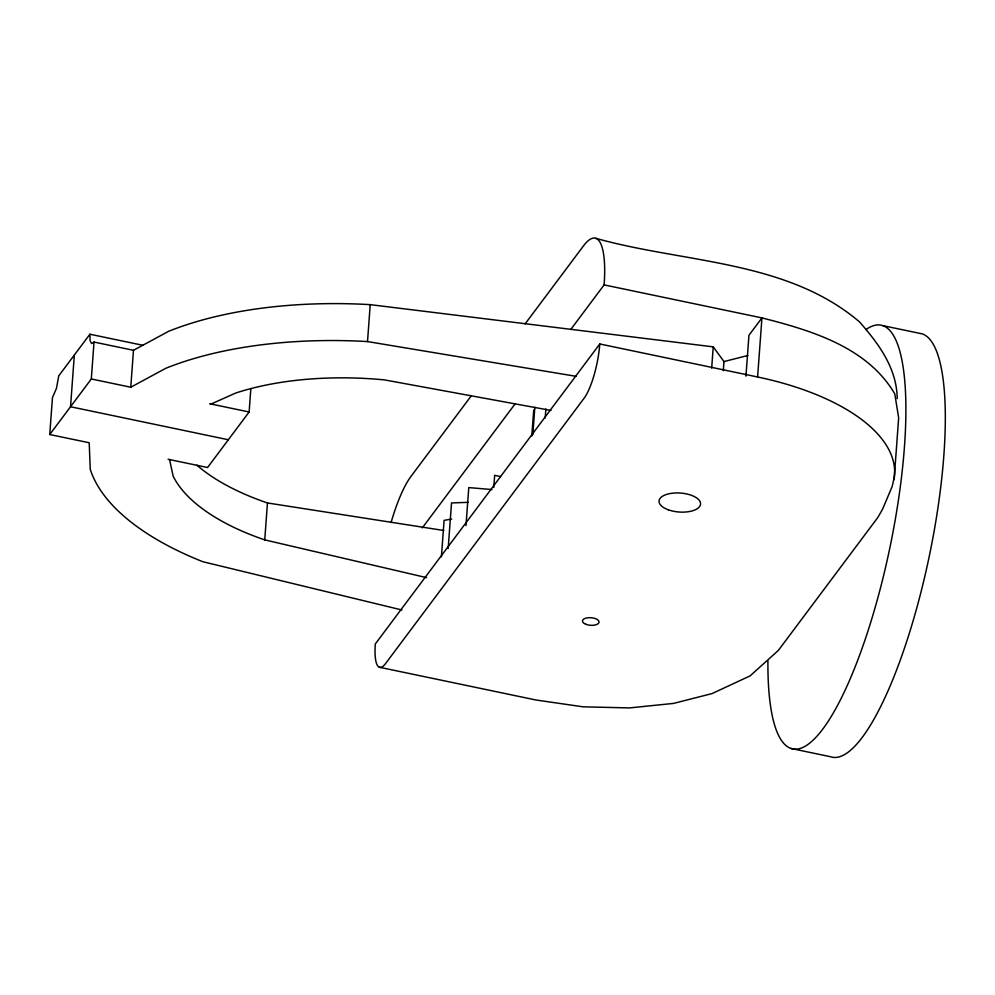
<?xml version="1.0" encoding="UTF-8"?>
<svg xmlns="http://www.w3.org/2000/svg" width="995" height="995" viewBox="0 0 995 995"><rect width="100%" height="100%" fill="white"/><g stroke="black" fill="none" stroke-linecap="round" stroke-linejoin="round"><path stroke-width="1.49" d="M143.031 345.327L89.911 334.221L90.072 340.676L91.577 343.549L94.027 342.056L133.479 350.302L168.665 331.285A285.677 130.581 4.2 0 1 370.227 304.644L713.241 346.857L723.974 361.583L723.303 370.7M401.93 609.997L202.793 561.702A285.677 130.581 4.2 0 1 90.259 469.354L89.202 442.763L49.75 434.517L52.461 397.59L56.454 388.361L58.742 375.886L89.911 334.221M74.326 355.053L70.533 406.744L228.34 439.753M49.75 434.517L91.316 378.971L94.027 342.056M91.316 378.971L130.768 387.229L133.479 350.302M168.105 459.267L207.569 467.526L249.123 411.98L250.827 388.908M426.581 577.635L264.745 539.887L267.456 502.96A204.883 93.654 4.2 0 1 196.923 465.225M130.768 387.229L165.954 368.212A285.677 130.581 4.2 0 1 367.516 341.571L370.227 304.644M441.407 556.864L444.093 520.373L451.742 519.054M448.173 548.556L451.519 502.948L468.21 502.326M465.983 525.596L468.782 487.587L491.978 489.552M493.769 487.488L494.664 475.324L500.547 476.568M531.815 435.909L533.718 410.064M532.81 434.616L534.825 407.241M545.198 418.062L545.869 408.945M711.674 368.15L713.241 346.857M745.951 376.16L748.949 335.265L761.946 317.902C811.311 330.44 867.366 347.106 894.779 393.858L898.659 417.912L894.318 476.991L892.192 486.431L882.565 509.216L877.876 517.412L778.314 650.456L750.068 675.904L711.997 693.602L673.503 703.415L629.536 707.918L583.082 706.823L535.969 699.995L379.456 667.259M893.883 479.752A199.796 91.329 4.2 0 0 757.605 376.981L761.946 317.902L604.127 284.893A83.244 20.783 -78.2 0 0 583.58 245.765L525.136 323.86M471.331 395.749L411.047 476.319A83.244 20.783 -78.2 0 0 391.085 522.499M422.315 527.86L515.074 403.895M570.732 329.519L604.127 284.893M599.786 343.971L375.302 643.964A41.628 10.385 -78.2 0 0 385.587 663.528L584.09 398.249A41.628 10.385 -78.2 0 0 599.786 343.971L757.605 376.981M211.102 404.032L235.442 393.137A204.883 93.654 4.2 0 1 384.468 379.891L550.956 410.437M723.974 361.583L747.867 355.489M267.456 502.96L443.745 530.484M367.516 341.571L576.043 376.321M595.831 238.302C683.391 263.053 786.635 259.807 859.518 321.907C878.635 343.723 896.868 368.2 897.204 398.56M882.888 325.639L922.34 333.897A216.45 54.028 -78.2 0 1 927.8 563.133A216.45 54.028 -78.2 0 1 830.377 756.697L790.925 748.451M209.671 403.734L249.123 411.98M169.548 459.566L173.205 476.319A204.883 93.654 4.2 0 0 264.745 539.887M865.986 329.556A216.45 54.028 -78.2 0 1 902.875 464.752A216.45 54.028 -78.2 0 1 825.925 724.696A216.45 54.028 -78.2 0 1 767.929 660.817M668.416 509.85A20.808 9.515 4.2 0 0 700.53 504.278A20.808 9.515 4.2 0 0 670.431 493.483A20.808 9.515 4.2 0 0 668.416 509.85M585.856 624.3A8.321 3.806 4.2 0 0 599.015 622.397A8.321 3.806 4.2 0 0 587.411 617.82A8.321 3.806 4.2 0 0 585.856 624.3"/></g></svg>
